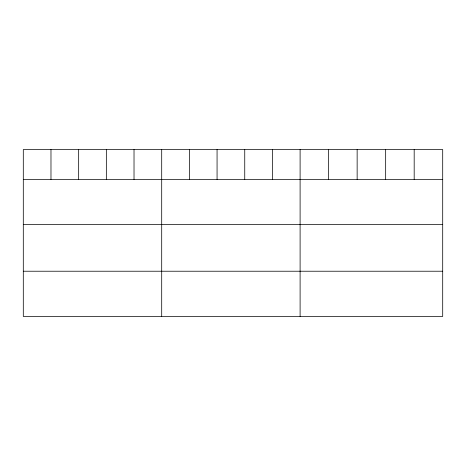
<?xml version="1.0" encoding="UTF-8"?>
<svg xmlns="http://www.w3.org/2000/svg" width="466" height="466" viewBox="0 0 466 466"><rect width="100%" height="100%" fill="white"/><g stroke="black" fill="none" stroke-linecap="round" stroke-linejoin="round"><path stroke-width="0.7" d="M442.7 179.427L442.7 316.431L23.3 316.431L23.3 149.569L442.7 149.569L442.7 179.427L23.3 179.427M23.3 224.641L442.7 224.641M23.3 271.224L442.7 271.224M414.181 149.569L414.181 179.427M385.662 149.569L385.662 179.427M357.142 149.569L357.142 179.427M328.623 149.569L328.623 179.427M300.104 149.569L300.104 316.431M272.424 149.569L272.424 179.427M244.743 149.569L244.743 179.427M217.063 149.569L217.063 179.427M189.382 149.569L189.382 179.427M161.702 149.569L161.702 316.431M134.022 149.569L134.022 179.427M106.341 149.569L106.341 179.427M78.661 149.569L78.661 179.427M50.98 149.569L50.98 179.427"/></g></svg>
